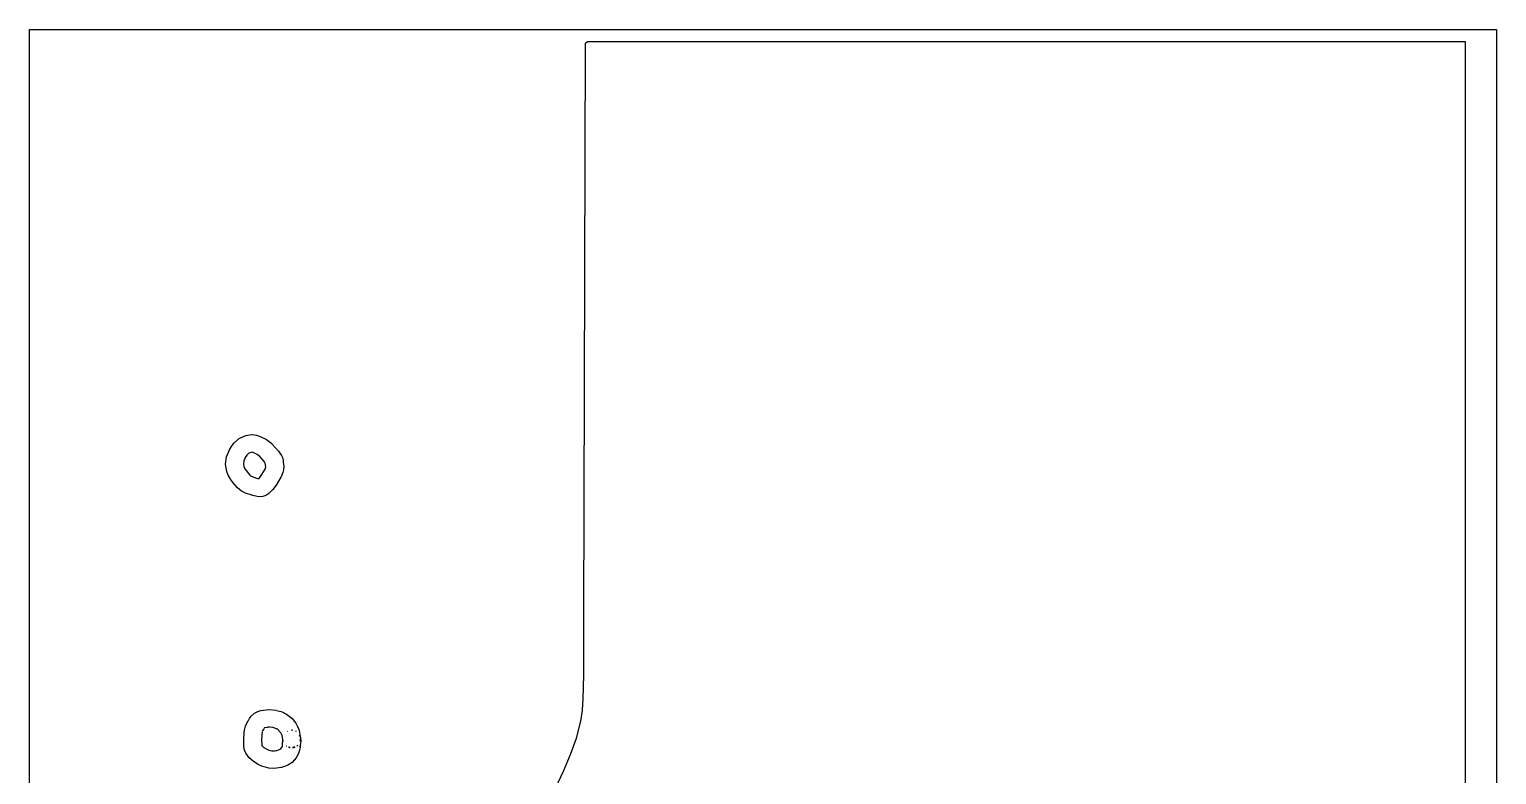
# Model space of a CAD drawing. Extents: x -67 to 553, y 0 to 8091.
# Drawn here: x 26.6 to 425.9, y 7887.8 to 8090.7 of the extents above; entities that cross this region are included whole.
import ezdxf

# ---------------------------------------------------------------- set-up
doc = ezdxf.new("R2010")
doc.units = 0

msp = doc.modelspace()

# ---------------------------------------------------------------- linework, layer by layer
at = {"layer": 'Calque_1'}
for p, q in [((26.5943, 7613.95), (26.5943, 8090.69)), ((26.5943, 8090.69), (425.904, 8090.69)), ((425.904, 8090.69), (425.904, 7613.95)), ((177.492, 7930.58), (177.953009, 8086.899)), ((177.953, 8086.9), (178.448008, 8087.393976)), ((178.448, 8087.4), (417.321, 8087.4)), ((417.321, 8087.4), (417.321, 7622.59)), ((82.214527, 7977.994146), (83.821, 7979.39019)), ((83.821, 7979.39), (84.030312, 7979.513031)), ((84.0303, 7979.51), (85.465138, 7980.09883)), ((85.465138, 7980.09883), (87.1867, 7980.370953)), ((87.1867, 7980.37), (87.1867, 7980.37)), ((87.1872, 7980.37), (87.324095, 7980.37)), ((87.3238, 7980.37), (88.373345, 7980.243364)), ((87.3241, 7980.37), (87.3241, 7980.37)), ((88.373345, 7980.243364), (89.44509, 7979.86253)), ((89.4451, 7979.86), (91.123881, 7979.025505)), ((91.123881, 7979.025505), (92.59168, 7977.91082)), ((80.011657, 7972.288005), (80.250479, 7974.288287)), ((80.250479, 7974.288287), (81.031496, 7976.18022)), ((81.0315, 7976.18), (81.563268, 7977.136001)), ((81.563268, 7977.136001), (82.214527, 7977.994146)), ((85.775364, 7974.760482), (85.3608, 7974.12393)), ((86.3659, 7975.3), (85.775364, 7974.760482)), ((87.3333, 7975.57), (86.365905, 7975.30383)), ((87.3338, 7975.57), (87.3338, 7975.57)), ((87.3338, 7975.57), (87.3338, 7975.57)), ((87.3628, 7975.56), (87.333802, 7975.570583)), ((87.694, 7975.41), (87.362795, 7975.5624)), ((88.550146, 7974.986304), (87.69401, 7975.40759)), ((89.3358, 7974.39), (88.550146, 7974.986304)), ((90.6081, 7972.92), (89.3358, 7974.38711)), ((92.5917, 7977.91), (92.617629, 7977.886188)), ((92.6177, 7977.89), (94.3948, 7975.8752)), ((94.3948, 7975.87), (94.730212, 7975.340834)), ((94.7302, 7975.35), (94.705462, 7975.431099)), ((94.705462, 7975.431099), (94.784393, 7975.33343)), ((94.784393, 7975.33343), (95.187479, 7974.684838)), ((95.1875, 7974.68), (95.465669, 7974.120737)), ((80.328355, 7970.293776), (80.011657, 7972.288005)), ((80.699189, 7969.334681), (80.328355, 7970.293776)), ((84.942718, 7973.187353), (84.85486, 7972.445682)), ((84.85486, 7972.445682), (84.944772, 7971.711801)), ((85.2104, 7973.84), (84.942718, 7973.187353)), ((84.944772, 7971.711801), (85.2104, 7971.08252)), ((85.3608, 7974.12), (85.210385, 7973.836896)), ((85.2104, 7971.08), (86.58139, 7969.3102)), ((89.901801, 7969.481411), (90.7465, 7970.96731)), ((90.8127, 7972.56), (90.608098, 7972.921685)), ((90.7465, 7970.96), (90.982693, 7971.606905)), ((90.9827, 7971.61), (90.812705, 7972.562499)), ((95.465669, 7974.120737), (95.672798, 7973.32295)), ((95.756916, 7970.818445), (95.566912, 7970.038195)), ((95.6518, 7972.8), (95.820286, 7971.75728)), ((95.6728, 7973.32), (95.651898, 7972.798507)), ((95.8203, 7971.76), (95.756916, 7970.818445)), ((81.2139, 7968.42), (80.699189, 7969.334681)), ((81.3684, 7968.21), (81.213884, 7968.418227)), ((82.065065, 7967.227884), (81.36842, 7968.21167)), ((83.2691, 7965.85), (82.065065, 7967.227884)), ((86.5814, 7969.31), (86.74941, 7969.146223)), ((86.7494, 7969.15), (88.4449, 7968.498861)), ((88.4449, 7968.5), (89.029311, 7968.336488)), ((89.0293, 7968.34), (89.901801, 7969.481411)), ((93.753311, 7966.560749), (92.883176, 7965.418995)), ((95.041, 7968.81), (93.753311, 7966.560749)), ((95.087, 7968.9), (95.040989, 7968.805015)), ((95.566912, 7970.038195), (95.087008, 7968.90277)), ((84.344532, 7964.952351), (83.26911, 7965.84564)), ((85.415242, 7964.403399), (84.344532, 7964.952351)), ((87.1443, 7963.87), (85.415242, 7964.403399)), ((87.4461, 7963.8), (87.14429, 7963.87276)), ((88.616, 7963.49), (87.44609, 7963.796652)), ((89.289189, 7963.441637), (88.61601, 7963.493599)), ((90.116679, 7963.529549), (89.289189, 7963.441637)), ((90.988232, 7963.811086), (90.116679, 7963.529549)), ((91.7936, 7964.34), (90.988232, 7963.811086)), ((92.883176, 7965.418995), (91.79361, 7964.34146)), ((177.466, 7914.84), (177.491929, 7930.5806)), ((177.334027, 7908.4395), (177.465614, 7914.845)), ((177.117554, 7905.345894), (177.334027, 7908.4395)), ((85.4099, 7901.03), (86.142107, 7902.50902)), ((86.1421, 7902.51), (86.3199, 7902.767968)), ((86.3199, 7902.77), (86.493996, 7903.047018)), ((86.494, 7903.05), (86.993671, 7903.731797)), ((86.993671, 7903.731797), (87.8847, 7904.51658)), ((87.8847, 7904.51), (88.761109, 7904.980809)), ((88.761109, 7904.980809), (89.606782, 7905.259432)), ((89.606782, 7905.259432), (91.0752, 7905.469113)), ((91.0752, 7905.47), (91.746897, 7905.49884)), ((91.7469, 7905.5), (91.7442, 7905.5)), ((91.7449, 7905.5), (93.8223, 7905.310823)), ((91.7454, 7905.5), (91.7454, 7905.5)), ((93.8223, 7905.31), (95.08582, 7904.982446)), ((95.0858, 7904.98), (95.726091, 7904.711713)), ((95.7261, 7904.72), (96.075905, 7904.558869)), ((96.0759, 7904.55), (96.304288, 7904.440992)), ((96.3043, 7904.45), (96.617513, 7904.284106)), ((96.6175, 7904.28), (98.044086, 7903.153341)), ((98.044086, 7903.153341), (99.10519, 7901.79689)), ((175.51051, 7897.764929), (176.69198, 7902.3391)), ((176.692, 7902.34), (177.117554, 7905.345894)), ((84.9742, 7897.16), (85.094585, 7899.27164)), ((85.0946, 7899.27), (85.158768, 7899.942735)), ((85.158768, 7899.942735), (85.409904, 7901.03556)), ((89.8585, 7898.68), (89.773516, 7897.11023)), ((89.9609, 7899.5), (89.85848, 7898.675295)), ((90.1521, 7899.87), (89.960912, 7899.503553)), ((90.154483, 7899.853995), (90.152095, 7899.863619)), ((90.3386, 7900.12), (90.154483, 7899.853995)), ((90.5247, 7900.43), (90.338592, 7900.12573)), ((90.5987, 7900.52), (90.524723, 7900.427925)), ((91.4292, 7900.68), (90.5987, 7900.521779)), ((91.8106, 7900.7), (91.429177, 7900.684125)), ((91.9501, 7900.7), (91.811088, 7900.7)), ((91.8111, 7900.7), (91.8111, 7900.7)), ((91.9498, 7900.7), (91.9498, 7900.7)), ((92.8686, 7900.6), (91.949809, 7900.693927)), ((93.4293, 7900.48), (92.868596, 7900.607794)), ((93.7926, 7900.32), (93.429301, 7900.476898)), ((93.828956, 7900.299549), (93.792599, 7900.316946)), ((94.0448, 7900.2), (93.828956, 7900.299549)), ((94.1672, 7900.14), (94.044804, 7900.197944)), ((95.0519, 7899.23), (94.167214, 7900.144134)), ((95.3982, 7898.5), (95.051887, 7899.227603)), ((95.5894, 7897.38), (95.398212, 7898.50448)), ((96.7866, 7899.58), (96.736594, 7899.536079)), ((96.7366, 7899.54), (96.882809, 7899.607998)), ((96.8826, 7899.6), (96.786609, 7899.576188)), ((96.8828, 7899.6), (96.8826, 7899.6)), ((97.9415, 7899.87), (98.235, 7899.87)), ((98.1011, 7899.91), (97.941504, 7899.871106)), ((98.235, 7899.87), (98.101095, 7899.908894)), ((99.1052, 7901.8), (99.596861, 7900.908487)), ((99.1699, 7899.6), (99.110898, 7899.618521)), ((99.1109, 7899.62), (99.1989, 7899.580048)), ((99.1989, 7899.58), (99.169902, 7899.601167)), ((99.596861, 7900.908487), (99.986288, 7899.90029)), ((99.9863, 7899.9), (100.3274, 7898.11565)), ((100.154, 7898.54), (100.283699, 7898.2098)), ((100.154, 7898.54), (100.154, 7898.54)), ((100.241, 7898.36), (100.154005, 7898.538858)), ((100.284, 7898.21), (100.241005, 7898.361341)), ((84.936641, 7895.764403), (84.974215, 7897.1534)), ((85.090513, 7894.78361), (84.936641, 7895.764403)), ((85.5323, 7893.64), (85.090513, 7894.78361)), ((89.7735, 7897.11), (89.84086, 7896.062483)), ((89.7965, 7895.84), (89.830499, 7895.768827)), ((89.858581, 7895.79849), (89.796519, 7895.84185)), ((89.8305, 7895.77), (89.981894, 7895.620775)), ((89.84086, 7896.062483), (89.858581, 7895.79849)), ((89.9819, 7895.62), (90.434941, 7895.186249)), ((90.434941, 7895.186249), (91.05679, 7894.842391)), ((91.0568, 7894.84), (91.525724, 7894.6114)), ((91.525724, 7894.6114), (91.718776, 7894.516448)), ((91.7136, 7894.51), (92.584898, 7894.266584)), ((91.718776, 7894.516448), (91.713601, 7894.512975)), ((93.731896, 7894.352276), (93.901123, 7894.373873)), ((93.9011, 7894.38), (94.389388, 7894.546423)), ((94.3894, 7894.54), (95.059695, 7894.805641)), ((95.0597, 7894.81), (95.370294, 7895.372768)), ((95.3703, 7895.37), (95.477721, 7895.645431)), ((95.4567, 7895.76), (95.462038, 7896.555701)), ((95.4777, 7895.65), (95.456798, 7895.760067)), ((95.462038, 7896.555701), (95.571397, 7896.82495)), ((95.5714, 7896.82), (95.61241, 7896.931125)), ((95.6024, 7897.29), (95.589435, 7897.373079)), ((95.6224, 7897.03), (95.602292, 7897.295112)), ((95.6124, 7896.93), (95.622454, 7896.985033)), ((95.6224, 7896.99), (95.6224, 7897.03)), ((95.6661, 7896.98), (95.676154, 7896.944017)), ((95.6701, 7896.98), (95.6661, 7896.98)), ((95.6931, 7896.89), (95.670081, 7896.972021)), ((95.6761, 7896.94), (95.693033, 7896.893963)), ((96.2218, 7895.91), (96.211746, 7895.920583)), ((96.2118, 7895.92), (96.221854, 7895.909417)), ((96.6406, 7895.55), (96.590594, 7895.587835)), ((96.5906, 7895.6), (96.5906, 7895.58)), ((96.5906, 7895.59), (96.5906, 7895.6)), ((96.5906, 7895.59), (96.627589, 7895.557192)), ((96.6276, 7895.55), (96.640565, 7895.539417)), ((96.6406, 7895.54), (96.6406, 7895.55)), ((97.1487, 7895.32), (97.406086, 7895.203054)), ((97.5596, 7895.2), (97.148703, 7895.316946)), ((97.4061, 7895.2), (97.5596, 7895.2)), ((98.2401, 7895.19), (98.5285, 7895.19)), ((98.8546, 7895.35), (98.240106, 7895.1976)), ((98.5285, 7895.19), (98.854599, 7895.3424)), ((99.3806, 7895.59), (99.442592, 7895.618839)), ((99.686, 7895.87), (99.380618, 7895.594569)), ((99.4426, 7895.62), (99.686493, 7895.866591)), ((99.6865, 7895.87), (99.6866, 7895.87)), ((99.6866, 7895.87), (99.6866, 7895.87)), ((100.153, 7894.5), (99.830103, 7893.591157)), ((100.285, 7895.17), (100.152709, 7894.508013)), ((100.193, 7895.46), (100.225994, 7895.535142)), ((100.226, 7895.58), (100.193006, 7895.457763)), ((100.226, 7895.53), (100.226, 7895.58)), ((100.387839, 7896.265638), (100.28451, 7895.78687)), ((100.285, 7895.79), (100.285, 7895.77)), ((100.285, 7895.77), (100.285, 7895.161724)), ((100.385, 7897.33), (100.325998, 7896.952175)), ((100.326, 7896.96), (100.401009, 7897.163729)), ((100.327, 7898.11), (100.344992, 7897.996758)), ((100.345, 7898), (100.334946, 7898.026988)), ((100.335, 7898.03), (100.345054, 7897.993223)), ((100.345, 7897.99), (100.380004, 7897.801881)), ((100.38, 7897.8), (100.390054, 7897.599446)), ((100.401, 7897.16), (100.38486, 7897.334096)), ((100.439, 7897.1), (100.387839, 7896.265638)), ((100.39, 7897.6), (100.400054, 7897.471413)), ((100.4, 7897.47), (100.408248, 7897.542661)), ((100.408248, 7897.542661), (100.439, 7897.100378)), ((173.894304, 7893.252411), (175.51051, 7897.764929)), ((86.4517, 7892.37), (85.532301, 7893.64026)), ((87.617711, 7891.338944), (86.45169, 7892.3734)), ((88.8789, 7890.57), (87.617711, 7891.338944)), ((89.8499, 7890.1), (88.878907, 7890.57281)), ((92.5849, 7894.27), (93.330098, 7894.291167)), ((93.3301, 7894.29), (93.731896, 7894.352276)), ((96.926562, 7890.373382), (95.99168, 7890.02499)), ((98.161, 7891.15), (96.926562, 7890.373382)), ((99.225925, 7892.381585), (98.161, 7891.1434)), ((99.8297, 7893.59), (99.225925, 7892.381585)), ((171.98144, 7888.768463), (173.894304, 7893.252411)), ((91.8079, 7889.54), (89.84988, 7890.096683)), ((92.93556, 7889.464185), (91.80792, 7889.543229)), ((93.8605, 7889.53), (92.93556, 7889.464185)), ((95.171, 7889.75), (93.86049, 7889.524575)), ((95.9917, 7890.02), (95.171016, 7889.749861)), ((169.91, 7884.28), (171.98144, 7888.768463))]:
    msp.add_line(p, q, dxfattribs=at)

doc.saveas('drawing.dxf')
